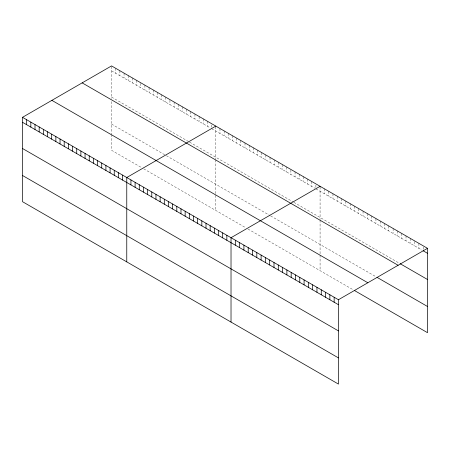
<?xml version="1.0" encoding="UTF-8"?>
<svg xmlns="http://www.w3.org/2000/svg" width="450" height="450" viewBox="0 0 450 450"><rect width="100%" height="100%" fill="white"/><g stroke="black" fill="none" stroke-linecap="round" stroke-linejoin="round"><path stroke-width="0.34" stroke-dasharray="2.25 1.69" d="M111.549 70.886L210.454 127.986M211.646 128.672L314.713 188.179M315.906 188.871L422.128 250.194M111.549 97.082L189.006 141.801M189.602 142.144L293.265 201.994M293.861 202.337L399.572 263.368M111.549 124.071L165.769 155.374M166.365 155.717L270.034 215.572M270.624 215.916L375.936 276.716M140.743 167.124L111.549 150.272L111.549 134.674M143.724 168.846L245.008 227.317M247.989 229.039L353.379 289.884M423.202 247.084L423.202 249.57M418.905 243.354L418.905 248.333M414.608 241.498L414.608 245.852M410.31 238.393L410.31 243.371M406.018 235.912L406.018 240.891M401.721 233.432L401.721 238.41M397.423 230.951L397.423 235.929M393.126 228.471L393.126 233.449M388.828 225.99L388.828 230.968M384.531 223.509L384.531 228.487M380.233 221.029L380.233 226.007M375.936 218.548L375.936 223.526M371.638 216.067L371.638 221.046M367.341 213.587L367.341 218.565M363.049 211.106L363.049 216.084M358.751 208.626L358.751 213.604M354.454 206.145L354.454 211.123M350.156 203.664L350.156 208.643M345.859 201.184L345.859 206.162M341.561 198.703L341.561 203.681M337.264 196.222L337.264 201.201M332.966 193.742L332.966 198.72M328.669 191.261L328.669 196.239M324.377 188.781L324.377 193.759M320.079 186.919L320.079 219.403M320.079 220.044L320.079 254.441M320.079 255.066L320.079 270.658M315.906 185.136L315.906 187.622M311.738 181.479L311.738 186.458M307.564 179.072L307.564 184.05M303.396 176.664L303.396 181.643M299.228 174.257L299.228 179.235M295.054 171.849L295.054 176.828M290.886 170.066L290.886 174.42M286.712 167.034L286.712 172.013M282.544 164.627L282.544 169.605M278.37 162.219L278.37 167.197M274.202 159.812L274.202 164.79M270.034 157.404L270.034 162.382M265.86 154.997L265.86 159.975M261.692 152.589L261.692 157.567M257.518 150.182L257.518 155.16M253.35 147.774L253.35 152.752M249.176 145.367L249.176 150.345M245.008 142.959L245.008 147.938M240.84 140.546L240.84 145.524M236.666 138.139L236.666 143.117M232.498 135.731L232.498 140.709M228.324 133.324L228.324 138.302M224.156 130.916L224.156 135.894M219.982 128.509L219.982 133.487M215.814 126.726L215.814 159.204M215.814 159.846L215.814 210.465M211.646 124.937L211.646 127.429M207.472 121.286L207.472 126.264M203.304 118.879L203.304 123.857M199.131 116.471L199.131 121.449M194.963 114.064L194.963 119.042M190.789 111.656L190.789 116.634M186.621 109.249L186.621 114.227M182.453 106.841L182.453 111.819M178.279 104.434L178.279 109.412M174.111 102.026L174.111 107.004M169.937 100.237L169.937 104.591M165.769 97.206L165.769 102.184M161.595 94.798L161.595 99.776M157.427 92.391L157.427 97.369M153.259 89.983L153.259 94.961M149.085 87.576L149.085 92.554M144.917 85.168L144.917 90.146M140.743 83.385L140.743 87.739M136.575 80.353L136.575 85.331M132.401 77.946L132.401 82.924M128.233 75.538L128.233 80.516M124.065 73.131L124.065 78.109M119.891 70.723L119.891 75.701M115.723 68.316L115.723 73.294M111.549 66.527L111.549 98.364M111.549 101.582L111.549 134.049"/><path stroke-width="0.67" d="M22.5 117.321L338.451 299.728L338.451 384.092L22.5 201.684L22.5 117.321L111.549 65.908L427.5 248.316L427.5 332.679L354.454 290.509M215.814 126.101L126.765 177.514L126.765 261.877M320.079 186.3L231.024 237.713L231.024 322.076M338.451 299.728L427.5 248.316M423.202 250.813L427.5 253.294M400.106 263.678L427.5 279.495M82.164 82.873L398.115 265.286M377.01 277.335L427.5 306.484M51.885 100.356L367.836 282.763M22.5 122.299L338.451 304.706M22.5 148.494L338.451 330.907M22.5 175.483L338.451 357.896M334.153 297.248L334.153 302.226M329.856 294.767L329.856 299.745M325.558 292.286L325.558 297.264M321.261 289.806L321.261 294.784M316.963 287.325L316.963 292.303M312.666 284.844L312.666 289.822M308.368 282.364L308.368 287.342M304.076 279.883L304.076 284.861M299.779 277.403L299.779 282.381M295.481 274.922L295.481 279.9M291.184 272.441L291.184 277.419M286.886 269.961L286.886 274.939M282.589 267.48L282.589 272.458M278.291 264.999L278.291 269.977M273.994 262.519L273.994 267.497M269.696 260.038L269.696 265.016M265.399 257.558L265.399 262.536M261.107 255.077L261.107 260.055M256.809 252.596L256.809 257.574M252.512 250.116L252.512 255.094M248.214 247.635L248.214 252.613M243.917 245.154L243.917 250.132M239.619 242.674L239.619 247.652M235.322 240.193L235.322 245.171M226.856 235.305L226.856 240.283M222.683 232.898L222.683 237.876M218.514 230.49L218.514 235.468M214.346 228.077L214.346 233.055M210.172 225.669L210.172 230.648M206.004 223.262L206.004 228.24M201.831 220.854L201.831 225.833M197.662 218.447L197.662 223.425M193.489 216.039L193.489 221.018M189.321 213.632L189.321 218.61M185.153 211.224L185.153 216.203M180.979 208.817L180.979 213.795M176.811 206.409L176.811 211.388M172.637 204.002L172.637 208.98M168.469 201.594L168.469 206.572M164.301 199.187L164.301 204.165M160.127 196.779L160.127 201.757M155.959 194.372L155.959 199.35M151.785 191.964L151.785 196.942M147.617 189.557L147.617 194.535M143.443 187.144L143.443 192.122M139.275 184.736L139.275 189.714M135.107 182.329L135.107 187.307M130.933 179.921L130.933 184.899M122.591 175.106L122.591 180.084M118.423 172.699L118.423 177.677M114.249 170.291L114.249 175.269M110.081 167.884L110.081 172.862M105.913 165.476L105.913 170.454M101.739 163.069L101.739 168.047M97.571 160.661L97.571 165.639M93.397 158.254L93.397 163.232M89.229 155.846L89.229 160.824M85.056 153.439L85.056 158.417M80.888 151.031L80.888 156.009M76.719 148.624L76.719 153.602M72.546 146.211L72.546 151.189M68.377 143.803L68.377 148.781M64.204 141.396L64.204 146.374M60.036 138.988L60.036 143.966M55.862 136.581L55.862 141.559M51.694 134.173L51.694 139.151M47.526 131.766L47.526 136.744M43.352 129.358L43.352 134.336M39.184 126.951L39.184 131.929M35.01 124.543L35.01 129.521M30.842 122.136L30.842 127.114M26.668 119.728L26.668 124.706"/></g></svg>
